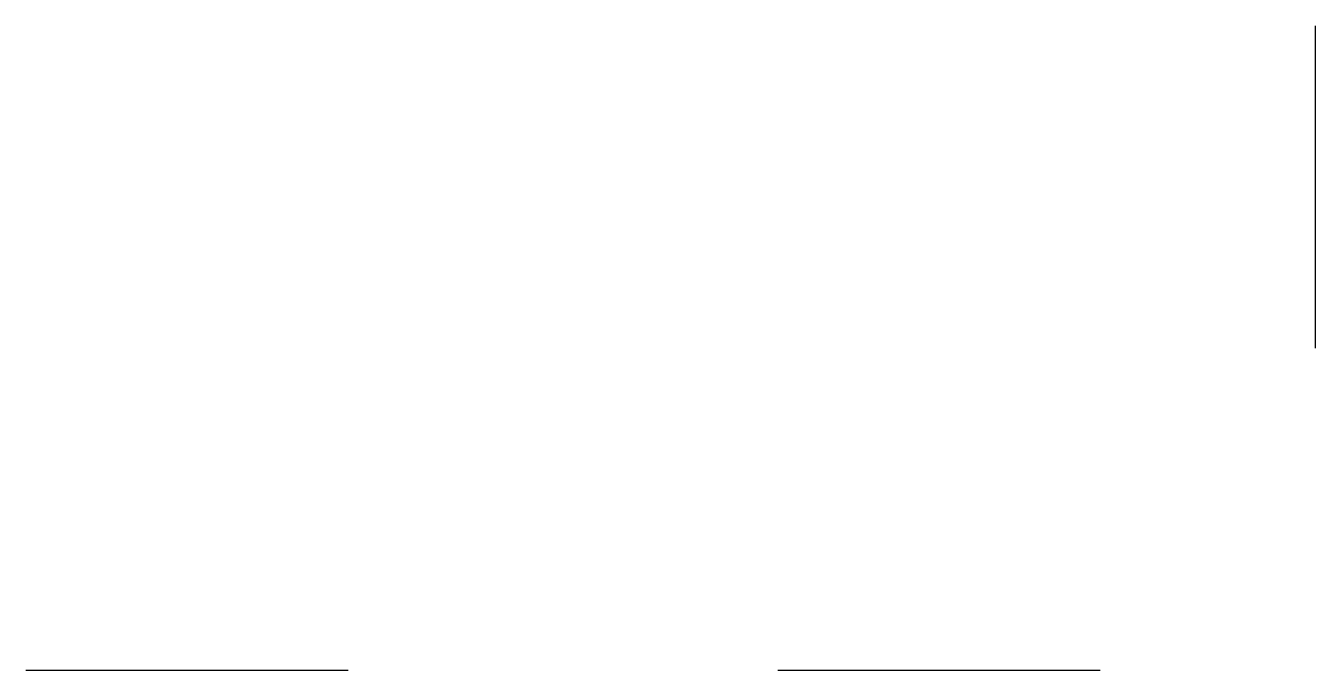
# Model space of a CAD drawing. Units: millimetres at full size, sheet at 1:100. Extents: x -15551 to 21184, y -3490 to 14878.
import ezdxf

# ---------------------------------------------------------------- set-up
doc = ezdxf.new("R2010")
doc.units = ezdxf.units.MM
doc.header["$LTSCALE"] = 100
doc.layers.add('0-0', color=7, linetype='Continuous')

msp = doc.modelspace()

# ---------------------------------------------------------------- linework, layer by layer
at = {"layer": '0-0'}
for p, q in [((21183.7, 14877.6), (21183.7, 5693.9)), ((-15551, -3489.8), (-6367.3, -3489.8)), ((5877.6, -3489.8), (15061.2, -3489.8))]:
    msp.add_line(p, q, dxfattribs=at)

doc.saveas('drawing.dxf')
